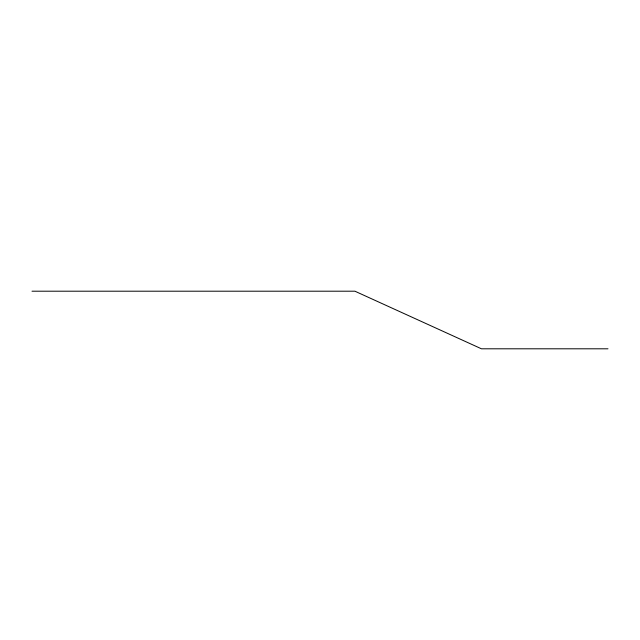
<?xml version="1.0" encoding="UTF-8"?>
<svg xmlns="http://www.w3.org/2000/svg" width="640" height="640" viewBox="0 0 640 640"><rect width="100%" height="100%" fill="white"/><g stroke="black" fill="none" stroke-linecap="round" stroke-linejoin="round"><path stroke-width="0.96" d="M32 291.2L354.912 291.2L481.456 348.8L608 348.8"/></g></svg>
